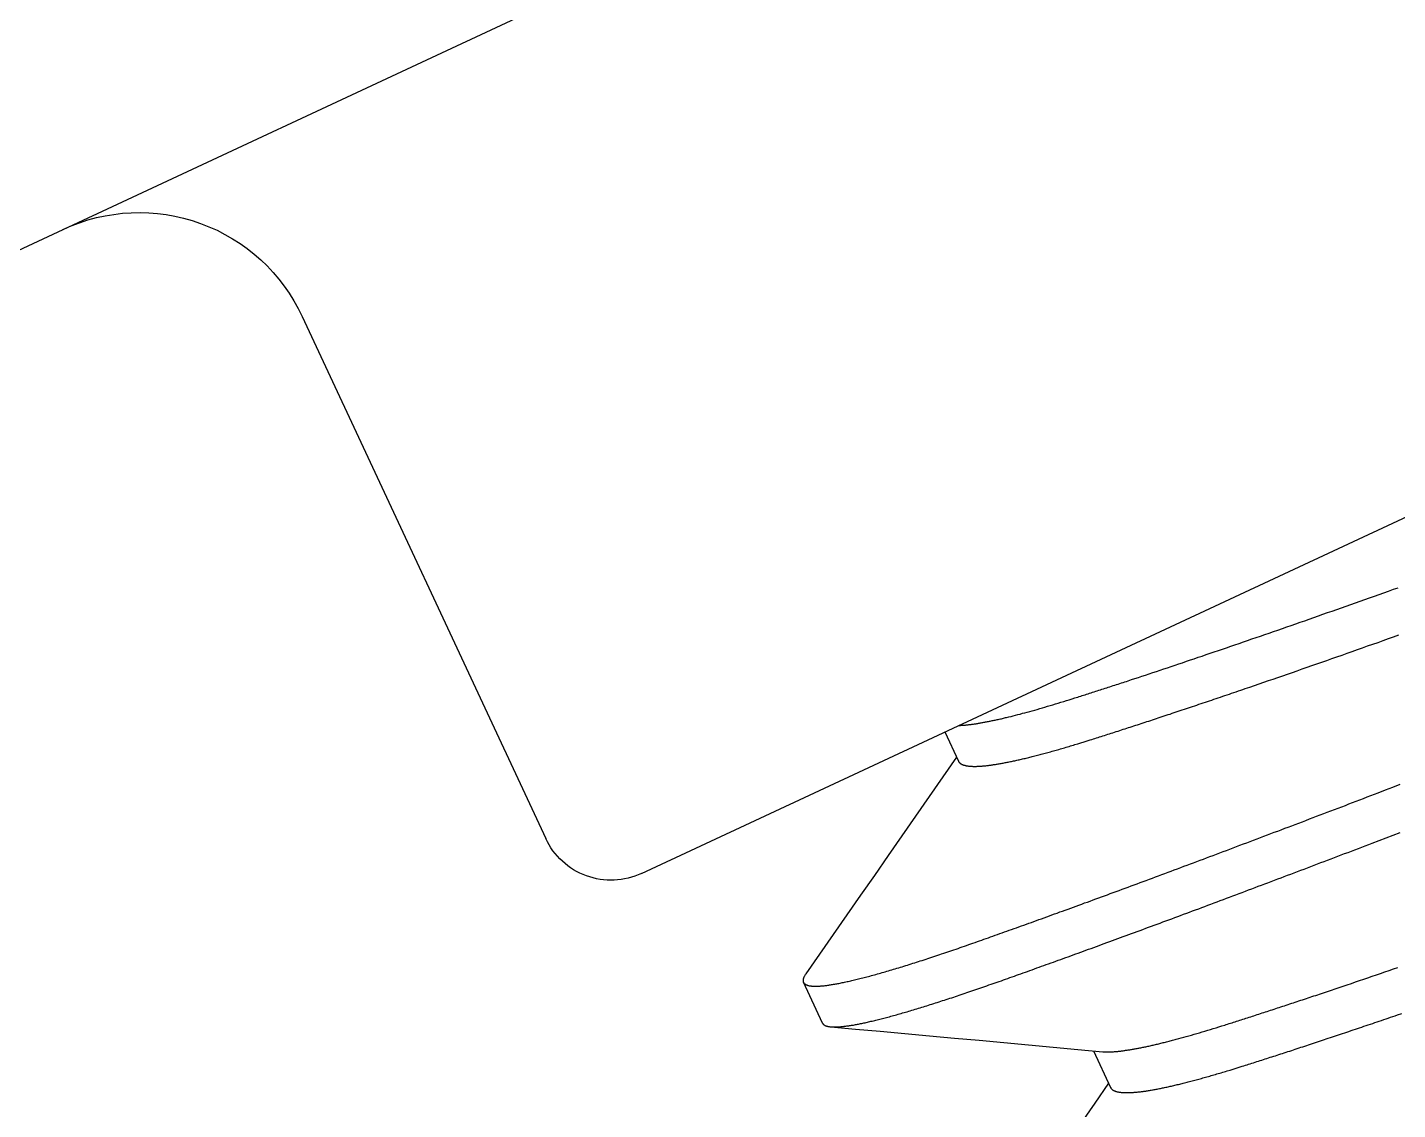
# Model space of a CAD drawing. Header units: feet. Extents: x -17 to 661, y -41 to 600.
# Drawn here: x 610.03555 to 610.0514, y 594.93701 to 594.94954 of the extents above; entities that cross this region are included whole.
import ezdxf

# ---------------------------------------------------------------- set-up
doc = ezdxf.new("R2010")
doc.units = ezdxf.units.FT
doc.header["$MEASUREMENT"] = 0
doc.layers.add('E-ARRY-POST', color=4, linetype='Continuous')

msp = doc.modelspace()

# ---------------------------------------------------------------- linework, layer by layer
at = {"layer": 'E-ARRY-POST', "color": 9}
msp.add_line((610.121604, 594.987135), (609.976595, 594.919516), dxfattribs=at)
for points in [[(610.042651, 594.939745), (610.063647, 594.949536)], [(610.038726, 594.94619), (610.041544, 594.940148)], [(610.046323, 594.941457), (610.04633, 594.941457), (610.046337, 594.941458), (610.046344, 594.941458), (610.046352, 594.941459), (610.046359, 594.941459), (610.046367, 594.94146), (610.046375, 594.94146), (610.046383, 594.941461), (610.046391, 594.941462), (610.046399, 594.941462), (610.046407, 594.941463), (610.046415, 594.941464), (610.046424, 594.941465), (610.046432, 594.941466), (610.046441, 594.941467), (610.04645, 594.941468), (610.046458, 594.941469), (610.046467, 594.94147), (610.046476, 594.941471), (610.046485, 594.941473), (610.046495, 594.941474), (610.046504, 594.941475), (610.046513, 594.941477), (610.046523, 594.941478), (610.046532, 594.94148), (610.046542, 594.941481), (610.046552, 594.941483), (610.046562, 594.941485), (610.046572, 594.941486), (610.046582, 594.941488), (610.046592, 594.94149), (610.046602, 594.941492), (610.046613, 594.941494), (610.046623, 594.941496), (610.046634, 594.941498), (610.046645, 594.9415), (610.046655, 594.941502), (610.046666, 594.941504), (610.046677, 594.941506), (610.046688, 594.941508), (610.046699, 594.941511), (610.046711, 594.941513), (610.046722, 594.941515), (610.046733, 594.941518), (610.046745, 594.94152), (610.046756, 594.941523), (610.046768, 594.941526), (610.04678, 594.941528), (610.046792, 594.941531), (610.046804, 594.941534), (610.046816, 594.941536), (610.046828, 594.941539), (610.04684, 594.941542), (610.046852, 594.941545), (610.046865, 594.941548), (610.046877, 594.941551), (610.046903, 594.941557), (610.046928, 594.941563), (610.046954, 594.94157), (610.04698, 594.941577), (610.047007, 594.941583), (610.047034, 594.94159), (610.047061, 594.941598), (610.047088, 594.941605), (610.047116, 594.941613), (610.047145, 594.94162), (610.047173, 594.941628), (610.047202, 594.941636), (610.047231, 594.941644), (610.04726, 594.941653), (610.04729, 594.941661), (610.04732, 594.94167), (610.04735, 594.941679), (610.04738, 594.941688), (610.047411, 594.941697), (610.047442, 594.941706), (610.047474, 594.941716), (610.047505, 594.941726), (610.047537, 594.941735), (610.047569, 594.941745), (610.047601, 594.941755), (610.047634, 594.941766), (610.047667, 594.941776), (610.047683, 594.941781), (610.0477, 594.941786), (610.047717, 594.941792), (610.047734, 594.941797), (610.047751, 594.941803), (610.047768, 594.941808), (610.047785, 594.941813), (610.047802, 594.941819), (610.047819, 594.941824), (610.047837, 594.94183), (610.047854, 594.941836), (610.047872, 594.941841), (610.04789, 594.941847), (610.047907, 594.941853), (610.047925, 594.941858), (610.047943, 594.941864), (610.047961, 594.94187), (610.047979, 594.941876), (610.047998, 594.941882), (610.048016, 594.941888), (610.048035, 594.941894), (610.048053, 594.9419), (610.048072, 594.941906), (610.04809, 594.941912), (610.048109, 594.941918), (610.048128, 594.941924), (610.048147, 594.94193), (610.048166, 594.941937), (610.048186, 594.941943), (610.048205, 594.941949), (610.048224, 594.941956), (610.048244, 594.941962), (610.048263, 594.941968), (610.048283, 594.941975), (610.048322, 594.941988), (610.048362, 594.942001), (610.048403, 594.942014), (610.048443, 594.942028), (610.048484, 594.942041), (610.048526, 594.942055), (610.048567, 594.942069), (610.048609, 594.942083), (610.048652, 594.942097), (610.048694, 594.942111), (610.048738, 594.942126), (610.048781, 594.94214), (610.048825, 594.942155), (610.048869, 594.94217), (610.048913, 594.942184), (610.048958, 594.9422), (610.049003, 594.942215), (610.049048, 594.94223), (610.049094, 594.942246), (610.04914, 594.942261), (610.049186, 594.942277), (610.049233, 594.942293), (610.04928, 594.942309), (610.049327, 594.942325), (610.049374, 594.942341), (610.049422, 594.942357), (610.04947, 594.942374), (610.049518, 594.94239), (610.049567, 594.942407), (610.049616, 594.942424), (610.049665, 594.942441), (610.049714, 594.942458), (610.049764, 594.942475), (610.049814, 594.942492), (610.049864, 594.942509), (610.049915, 594.942527), (610.049965, 594.942544), (610.050016, 594.942562), (610.050067, 594.94258), (610.050119, 594.942598), (610.05017, 594.942616), (610.050222, 594.942634), (610.050274, 594.942652), (610.050326, 594.94267), (610.050379, 594.942689), (610.050431, 594.942707), (610.050484, 594.942726), (610.050537, 594.942744), (610.05059, 594.942763), (610.050644, 594.942782), (610.050697, 594.942801), (610.050751, 594.942819), (610.050805, 594.942839), (610.050859, 594.942858), (610.050913, 594.942877), (610.050968, 594.942896), (610.051022, 594.942915), (610.051077, 594.942935), (610.051132, 594.942954), (610.051187, 594.942974), (610.051242, 594.942993), (610.051297, 594.943013), (610.051352, 594.943033), (610.051407, 594.943052)], [(610.046318, 594.941045), (610.04632, 594.941042), (610.046321, 594.94104), (610.046323, 594.941037), (610.046325, 594.941034), (610.046327, 594.941032), (610.046329, 594.94103), (610.046331, 594.941027), (610.046333, 594.941025), (610.046335, 594.941023), (610.046338, 594.941021), (610.046341, 594.941018), (610.046344, 594.941016), (610.046347, 594.941014), (610.04635, 594.941013), (610.046353, 594.941011), (610.046356, 594.941009), (610.04636, 594.941007), (610.046363, 594.941005), (610.046367, 594.941004), (610.046371, 594.941002), (610.046375, 594.941001), (610.046379, 594.940999), (610.046384, 594.940998), (610.046388, 594.940997), (610.046393, 594.940996), (610.046398, 594.940994), (610.046403, 594.940993), (610.046408, 594.940992), (610.046413, 594.940991), (610.046418, 594.94099), (610.046423, 594.94099), (610.046429, 594.940989), (610.046435, 594.940988), (610.04644, 594.940987), (610.046446, 594.940987), (610.046452, 594.940986), (610.046459, 594.940986), (610.046465, 594.940985), (610.046472, 594.940985), (610.046478, 594.940985), (610.046485, 594.940984), (610.046492, 594.940984), (610.046499, 594.940984), (610.046506, 594.940984), (610.046513, 594.940984), (610.046521, 594.940984), (610.046528, 594.940984), (610.046536, 594.940985), (610.046544, 594.940985), (610.046551, 594.940985), (610.04656, 594.940986), (610.046568, 594.940986), (610.046576, 594.940987), (610.046584, 594.940987), (610.046593, 594.940988), (610.046602, 594.940989), (610.04661, 594.940989), (610.046619, 594.94099), (610.046629, 594.940991), (610.046638, 594.940992), (610.046647, 594.940993), (610.046656, 594.940994), (610.046666, 594.940995), (610.046676, 594.940997), (610.046686, 594.940998), (610.046696, 594.940999), (610.046706, 594.941001), (610.046716, 594.941002), (610.046726, 594.941004), (610.046737, 594.941005), (610.046747, 594.941007), (610.046758, 594.941009), (610.046769, 594.94101), (610.046779, 594.941012), (610.04679, 594.941014), (610.046802, 594.941016), (610.046813, 594.941018), (610.046824, 594.94102), (610.046836, 594.941022), (610.046847, 594.941024), (610.046859, 594.941027), (610.046871, 594.941029), (610.046883, 594.941031), (610.046895, 594.941034), (610.046907, 594.941036), (610.04692, 594.941039), (610.046932, 594.941041), (610.046945, 594.941044), (610.046957, 594.941047), (610.04697, 594.94105), (610.046983, 594.941052), (610.046996, 594.941055), (610.047009, 594.941058), (610.047022, 594.941061), (610.047035, 594.941064), (610.047049, 594.941067), (610.047062, 594.94107), (610.047076, 594.941074), (610.04709, 594.941077), (610.047104, 594.94108), (610.047118, 594.941084), (610.047132, 594.941087), (610.047146, 594.941091), (610.04716, 594.941094), (610.047174, 594.941098), (610.047189, 594.941102), (610.047203, 594.941105), (610.047218, 594.941109), (610.047233, 594.941113), (610.047248, 594.941117), (610.047263, 594.941121), (610.047278, 594.941125), (610.047293, 594.941129), (610.047308, 594.941133), (610.047324, 594.941137), (610.047339, 594.941141), (610.047355, 594.941145), (610.04737, 594.94115), (610.047386, 594.941154), (610.047402, 594.941159), (610.047418, 594.941163), (610.047434, 594.941167), (610.04745, 594.941172), (610.047466, 594.941177), (610.047482, 594.941181), (610.047499, 594.941186), (610.047515, 594.941191), (610.047532, 594.941196), (610.047548, 594.9412), (610.047565, 594.941205), (610.047582, 594.94121), (610.047599, 594.941215), (610.047616, 594.94122), (610.047633, 594.941225), (610.04765, 594.941231), (610.047667, 594.941236), (610.047702, 594.941246), (610.047737, 594.941257), (610.047772, 594.941268), (610.047808, 594.941279), (610.047844, 594.94129), (610.047862, 594.941296), (610.04788, 594.941302), (610.047898, 594.941307), (610.047916, 594.941313), (610.047935, 594.941319), (610.047953, 594.941325), (610.047972, 594.941331), (610.047991, 594.941337), (610.04801, 594.941343), (610.048029, 594.941349), (610.048048, 594.941355), (610.048068, 594.941361), (610.048087, 594.941368), (610.048107, 594.941374), (610.048126, 594.94138), (610.048146, 594.941387), (610.048166, 594.941393), (610.048186, 594.9414), (610.048206, 594.941406), (610.048226, 594.941413), (610.048247, 594.941419), (610.048267, 594.941426), (610.048288, 594.941432), (610.048308, 594.941439), (610.048329, 594.941446), (610.04835, 594.941453), (610.048371, 594.94146), (610.048392, 594.941466), (610.048414, 594.941473), (610.048435, 594.94148), (610.048456, 594.941487), (610.048478, 594.941495), (610.0485, 594.941502), (610.048522, 594.941509), (610.048544, 594.941516), (610.048566, 594.941523), (610.048588, 594.941531), (610.04861, 594.941538), (610.048632, 594.941545), (610.048655, 594.941553), (610.048677, 594.94156), (610.0487, 594.941568), (610.048723, 594.941575), (610.048746, 594.941583), (610.048769, 594.94159), (610.048792, 594.941598), (610.048815, 594.941606), (610.048838, 594.941614), (610.048862, 594.941621), (610.048885, 594.941629), (610.048909, 594.941637), (610.048933, 594.941645), (610.048957, 594.941653), (610.048981, 594.941661), (610.049005, 594.941669), (610.049029, 594.941677), (610.049053, 594.941685), (610.049077, 594.941694), (610.049102, 594.941702), (610.049126, 594.94171), (610.049151, 594.941718), (610.049176, 594.941727), (610.049201, 594.941735), (610.049225, 594.941744), (610.049251, 594.941752), (610.049276, 594.941761), (610.049301, 594.941769), (610.049326, 594.941778), (610.049352, 594.941786), (610.049377, 594.941795), (610.049403, 594.941804), (610.049428, 594.941812), (610.049454, 594.941821), (610.04948, 594.94183), (610.049506, 594.941839), (610.049532, 594.941848), (610.049558, 594.941857), (610.049585, 594.941866), (610.049611, 594.941875), (610.049637, 594.941884), (610.04969, 594.941902), (610.049744, 594.94192), (610.049798, 594.941939), (610.049852, 594.941957), (610.049906, 594.941976), (610.049961, 594.941995), (610.050016, 594.942014), (610.050071, 594.942033), (610.050127, 594.942052), (610.050183, 594.942072), (610.050239, 594.942091), (610.050296, 594.942111), (610.050353, 594.942131), (610.05041, 594.942151), (610.050467, 594.942171), (610.050525, 594.942191), (610.050583, 594.942211), (610.050641, 594.942231), (610.050699, 594.942252), (610.050758, 594.942272), (610.050817, 594.942293), (610.050876, 594.942314), (610.050935, 594.942335), (610.050995, 594.942356), (610.051054, 594.942377), (610.051114, 594.942398), (610.051174, 594.942419), (610.051234, 594.942441), (610.051295, 594.942462), (610.051355, 594.942484), (610.051416, 594.942505)], [(610.046161, 594.941382), (610.046318, 594.941045)], [(610.046297, 594.941092), (610.046138, 594.940864), (610.04598, 594.940635), (610.045822, 594.940407), (610.045663, 594.940179), (610.045505, 594.939951), (610.045346, 594.939723), (610.045187, 594.939494), (610.045029, 594.939266), (610.04487, 594.939038), (610.044712, 594.93881), (610.044553, 594.938582)], [(610.044553, 594.938582), (610.044549, 594.938577), (610.044546, 594.938572), (610.044543, 594.938567), (610.04454, 594.938563), (610.044538, 594.938558), (610.044535, 594.938553), (610.044533, 594.938549), (610.044531, 594.938545), (610.044529, 594.93854), (610.044527, 594.938536), (610.044526, 594.938532), (610.044525, 594.938528), (610.044524, 594.938524), (610.044523, 594.93852), (610.044522, 594.938516), (610.044522, 594.938513), (610.044522, 594.938509), (610.044522, 594.938505), (610.044522, 594.938502), (610.044522, 594.938499), (610.044523, 594.938495), (610.044523, 594.938492), (610.044524, 594.938489), (610.044525, 594.938486), (610.044527, 594.938483), (610.044528, 594.938481), (610.04453, 594.938478), (610.044532, 594.938475), (610.044534, 594.938473), (610.044537, 594.93847), (610.044539, 594.938468), (610.044542, 594.938466), (610.044545, 594.938464), (610.044548, 594.938462), (610.044552, 594.93846), (610.044555, 594.938458), (610.044559, 594.938456), (610.044563, 594.938454), (610.044567, 594.938453), (610.044572, 594.938451), (610.044576, 594.93845), (610.044581, 594.938449), (610.044586, 594.938447), (610.044591, 594.938446), (610.044597, 594.938445), (610.044602, 594.938444), (610.044608, 594.938444), (610.044614, 594.938443), (610.04462, 594.938442), (610.044627, 594.938442), (610.044633, 594.938441), (610.04464, 594.938441), (610.044647, 594.93844), (610.044654, 594.93844), (610.044662, 594.93844), (610.044669, 594.93844), (610.044677, 594.93844), (610.044685, 594.938441), (610.044693, 594.938441), (610.044702, 594.938441), (610.04471, 594.938442), (610.044719, 594.938442), (610.044728, 594.938443), (610.044737, 594.938444), (610.044747, 594.938444), (610.044756, 594.938445), (610.044766, 594.938446), (610.044776, 594.938448), (610.044786, 594.938449), (610.044797, 594.93845), (610.044807, 594.938452), (610.044818, 594.938453), (610.044829, 594.938455), (610.04484, 594.938456), (610.044851, 594.938458), (610.044863, 594.93846), (610.044875, 594.938462), (610.044887, 594.938464), (610.044899, 594.938466), (610.044911, 594.938468), (610.044923, 594.938471), (610.044936, 594.938473), (610.044949, 594.938476), (610.044962, 594.938478), (610.044975, 594.938481), (610.044989, 594.938484), (610.045002, 594.938487), (610.045016, 594.938489), (610.04503, 594.938493), (610.045044, 594.938496), (610.045058, 594.938499), (610.045073, 594.938502), (610.045087, 594.938506), (610.045102, 594.938509), (610.045117, 594.938513), (610.045133, 594.938516), (610.045148, 594.93852), (610.045164, 594.938524), (610.045179, 594.938528), (610.045195, 594.938532), (610.045211, 594.938536), (610.045228, 594.93854), (610.045244, 594.938545), (610.045261, 594.938549), (610.045277, 594.938553), (610.045294, 594.938558), (610.045312, 594.938563), (610.045329, 594.938567), (610.045346, 594.938572), (610.045364, 594.938577), (610.045382, 594.938582), (610.0454, 594.938587), (610.045418, 594.938592), (610.045436, 594.938597), (610.045455, 594.938603), (610.045473, 594.938608), (610.045492, 594.938613), (610.045511, 594.938619), (610.04553, 594.938625), (610.045549, 594.93863), (610.045569, 594.938636), (610.045588, 594.938642), (610.045608, 594.938648), (610.045628, 594.938654), (610.045648, 594.93866), (610.045668, 594.938666), (610.045688, 594.938673), (610.045709, 594.938679), (610.04573, 594.938685), (610.04575, 594.938692), (610.045771, 594.938698), (610.045792, 594.938705), (610.045814, 594.938712), (610.045835, 594.938719), (610.045856, 594.938725), (610.045878, 594.938732), (610.0459, 594.938739), (610.045922, 594.938747), (610.045944, 594.938754), (610.045966, 594.938761), (610.045988, 594.938768), (610.046011, 594.938776), (610.046034, 594.938783), (610.046056, 594.938791), (610.046079, 594.938798), (610.046102, 594.938806), (610.046125, 594.938814), (610.046149, 594.938821), (610.046172, 594.938829), (610.046196, 594.938837), (610.046219, 594.938845), (610.046243, 594.938853), (610.046267, 594.938862), (610.046291, 594.93887), (610.046315, 594.938878), (610.046339, 594.938886), (610.046364, 594.938895), (610.046388, 594.938903), (610.046413, 594.938912), (610.046438, 594.938921), (610.046462, 594.938929), (610.046487, 594.938938), (610.046513, 594.938947), (610.046538, 594.938956), (610.046563, 594.938965), (610.046588, 594.938974), (610.046614, 594.938983), (610.04664, 594.938992), (610.046666, 594.939001), (610.046692, 594.93901), (610.046718, 594.93902), (610.046745, 594.939029), (610.046772, 594.939039), (610.046798, 594.939048), (610.046825, 594.939058), (610.046853, 594.939068), (610.04688, 594.939077), (610.046908, 594.939087), (610.046935, 594.939097), (610.046963, 594.939107), (610.046991, 594.939117), (610.047019, 594.939127), (610.047048, 594.939137), (610.047076, 594.939148), (610.047105, 594.939158), (610.047134, 594.939168), (610.047163, 594.939179), (610.047192, 594.939189), (610.047222, 594.9392), (610.047251, 594.939211), (610.047281, 594.939221), (610.047311, 594.939232), (610.047341, 594.939243), (610.047371, 594.939254), (610.047401, 594.939265), (610.047432, 594.939276), (610.047463, 594.939287), (610.047494, 594.939299), (610.047525, 594.93931), (610.047556, 594.939321), (610.047587, 594.939333), (610.047619, 594.939344), (610.04765, 594.939356), (610.047682, 594.939367), (610.047714, 594.939379), (610.047746, 594.939391), (610.047779, 594.939403), (610.047811, 594.939414), (610.047844, 594.939426), (610.047877, 594.939438), (610.047909, 594.93945), (610.047943, 594.939463), (610.047976, 594.939475), (610.048009, 594.939487), (610.048043, 594.939499), (610.048076, 594.939512), (610.04811, 594.939524), (610.048144, 594.939537), (610.048178, 594.939549), (610.048213, 594.939562), (610.048247, 594.939575), (610.048282, 594.939587), (610.048316, 594.9396), (610.048351, 594.939613), (610.048386, 594.939626), (610.048421, 594.939639), (610.048457, 594.939652), (610.048492, 594.939665), (610.048528, 594.939679), (610.048563, 594.939692), (610.048599, 594.939705), (610.048635, 594.939719), (610.048671, 594.939732), (610.048708, 594.939745), (610.048744, 594.939759), (610.048781, 594.939773), (610.048817, 594.939786), (610.048854, 594.9398), (610.048891, 594.939814), (610.048928, 594.939828), (610.048965, 594.939841), (610.049003, 594.939855), (610.04904, 594.939869), (610.049078, 594.939883), (610.049115, 594.939898), (610.049153, 594.939912), (610.049191, 594.939926), (610.049229, 594.93994), (610.049267, 594.939954), (610.049306, 594.939969), (610.049344, 594.939983), (610.049383, 594.939998), (610.049421, 594.940012), (610.04946, 594.940027), (610.049499, 594.940041), (610.049538, 594.940056), (610.049577, 594.940071), (610.049616, 594.940086), (610.049656, 594.9401), (610.049695, 594.940115), (610.049735, 594.94013), (610.049774, 594.940145), (610.049814, 594.94016), (610.049854, 594.940175), (610.049894, 594.94019), (610.049934, 594.940206), (610.049974, 594.940221), (610.050014, 594.940236), (610.050055, 594.940251), (610.050095, 594.940267), (610.050136, 594.940282), (610.050176, 594.940297), (610.050217, 594.940313), (610.050258, 594.940328), (610.050299, 594.940344), (610.05034, 594.940359), (610.050381, 594.940375), (610.050422, 594.940391), (610.050463, 594.940406), (610.050504, 594.940422), (610.050546, 594.940438), (610.050587, 594.940454), (610.050629, 594.940469), (610.05067, 594.940485), (610.050712, 594.940501), (610.050754, 594.940517), (610.050796, 594.940533), (610.050838, 594.940549), (610.05088, 594.940565), (610.050922, 594.940581), (610.050964, 594.940597), (610.051006, 594.940614), (610.051049, 594.94063), (610.051091, 594.940646), (610.051176, 594.940678), (610.051261, 594.940711), (610.051346, 594.940744), (610.051432, 594.940777)], [(610.044746, 594.938013), (610.044747, 594.93801), (610.044749, 594.938008), (610.044751, 594.938005), (610.044753, 594.938003), (610.044755, 594.938), (610.044757, 594.937998), (610.04476, 594.937996), (610.044762, 594.937994), (610.044765, 594.937992), (610.044768, 594.93799), (610.044771, 594.937988), (610.044775, 594.937986), (610.044778, 594.937984), (610.044782, 594.937983), (610.044786, 594.937981), (610.04479, 594.93798), (610.044794, 594.937978), (610.044799, 594.937977), (610.044804, 594.937976), (610.044808, 594.937975), (610.044813, 594.937974), (610.044819, 594.937973), (610.044824, 594.937972), (610.04483, 594.937971), (610.044835, 594.937971), (610.044841, 594.93797), (610.044848, 594.937969), (610.044854, 594.937969), (610.04486, 594.937969), (610.044867, 594.937968), (610.044874, 594.937968), (610.044881, 594.937968), (610.044888, 594.937968), (610.044896, 594.937968), (610.044903, 594.937968), (610.044911, 594.937969), (610.044919, 594.937969), (610.044927, 594.937969), (610.044935, 594.93797), (610.044944, 594.937971), (610.044952, 594.937971), (610.044961, 594.937972), (610.04497, 594.937973), (610.044979, 594.937974), (610.044989, 594.937975), (610.044998, 594.937976), (610.045008, 594.937977), (610.045018, 594.937978), (610.045028, 594.93798), (610.045038, 594.937981), (610.045049, 594.937983), (610.045059, 594.937984), (610.04507, 594.937986), (610.045081, 594.937988), (610.045092, 594.937989), (610.045103, 594.937991), (610.045115, 594.937993), (610.045127, 594.937995), (610.045138, 594.937998), (610.04515, 594.938), (610.045163, 594.938002), (610.045175, 594.938005), (610.045187, 594.938007), (610.0452, 594.93801), (610.045213, 594.938013), (610.045226, 594.938015), (610.045239, 594.938018), (610.045252, 594.938021), (610.045266, 594.938024), (610.045279, 594.938027), (610.045293, 594.93803), (610.045307, 594.938034), (610.045321, 594.938037), (610.045336, 594.93804), (610.04535, 594.938044), (610.045365, 594.938047), (610.04538, 594.938051), (610.045394, 594.938055), (610.04541, 594.938058), (610.045425, 594.938062), (610.04544, 594.938066), (610.045456, 594.93807), (610.045472, 594.938074), (610.045488, 594.938079), (610.045504, 594.938083), (610.04552, 594.938087), (610.045536, 594.938092), (610.045553, 594.938096), (610.045569, 594.938101), (610.045586, 594.938105), (610.045603, 594.93811), (610.04562, 594.938115), (610.045637, 594.93812), (610.045655, 594.938125), (610.045672, 594.93813), (610.04569, 594.938135), (610.045708, 594.93814), (610.045726, 594.938145), (610.045744, 594.938151), (610.045762, 594.938156), (610.045781, 594.938162), (610.045799, 594.938167), (610.045818, 594.938173), (610.045837, 594.938179), (610.045856, 594.938184), (610.045875, 594.93819), (610.045894, 594.938196), (610.045914, 594.938202), (610.045933, 594.938208), (610.045953, 594.938214), (610.045973, 594.938221), (610.045993, 594.938227), (610.046013, 594.938233), (610.046033, 594.93824), (610.046053, 594.938246), (610.046074, 594.938253), (610.046095, 594.938259), (610.046115, 594.938266), (610.046136, 594.938273), (610.046157, 594.938279), (610.046178, 594.938286), (610.046199, 594.938293), (610.046221, 594.9383), (610.046242, 594.938307), (610.046264, 594.938314), (610.046286, 594.938322), (610.046307, 594.938329), (610.046329, 594.938336), (610.046351, 594.938344), (610.046374, 594.938351), (610.046396, 594.938359), (610.046418, 594.938366), (610.046441, 594.938374), (610.046464, 594.938382), (610.046486, 594.938389), (610.046509, 594.938397), (610.046532, 594.938405), (610.046555, 594.938413), (610.046579, 594.938421), (610.046602, 594.938429), (610.046625, 594.938437), (610.046649, 594.938445), (610.046672, 594.938454), (610.046696, 594.938462), (610.04672, 594.93847), (610.046744, 594.938479), (610.046768, 594.938487), (610.046792, 594.938496), (610.046816, 594.938504), (610.046841, 594.938513), (610.046865, 594.938522), (610.04689, 594.938531), (610.046915, 594.938539), (610.04694, 594.938548), (610.046966, 594.938557), (610.046991, 594.938566), (610.047016, 594.938575), (610.047042, 594.938585), (610.047068, 594.938594), (610.047094, 594.938603), (610.04712, 594.938612), (610.047147, 594.938622), (610.047173, 594.938631), (610.0472, 594.938641), (610.047227, 594.938651), (610.047254, 594.93866), (610.047281, 594.93867), (610.047308, 594.93868), (610.047335, 594.93869), (610.047363, 594.9387), (610.047391, 594.93871), (610.047418, 594.93872), (610.047446, 594.93873), (610.047475, 594.93874), (610.047503, 594.93875), (610.047531, 594.93876), (610.04756, 594.938771), (610.047589, 594.938781), (610.047618, 594.938792), (610.047647, 594.938802), (610.047676, 594.938813), (610.047705, 594.938823), (610.047735, 594.938834), (610.047765, 594.938845), (610.047794, 594.938856), (610.047824, 594.938867), (610.047854, 594.938878), (610.047885, 594.938889), (610.047915, 594.9389), (610.047946, 594.938911), (610.047976, 594.938922), (610.048007, 594.938933), (610.048038, 594.938945), (610.048069, 594.938956), (610.0481, 594.938968), (610.048132, 594.938979), (610.048163, 594.938991), (610.048195, 594.939002), (610.048227, 594.939014), (610.048259, 594.939026), (610.048291, 594.939038), (610.048323, 594.939049), (610.048355, 594.939061), (610.048388, 594.939073), (610.04842, 594.939085), (610.048453, 594.939097), (610.048486, 594.93911), (610.048519, 594.939122), (610.048552, 594.939134), (610.048585, 594.939146), (610.048619, 594.939159), (610.048652, 594.939171), (610.048686, 594.939184), (610.04872, 594.939196), (610.048754, 594.939209), (610.048788, 594.939221), (610.048822, 594.939234), (610.048856, 594.939247), (610.04889, 594.939259), (610.048925, 594.939272), (610.04896, 594.939285), (610.048994, 594.939298), (610.049029, 594.939311), (610.049064, 594.939324), (610.049099, 594.939337), (610.049135, 594.93935), (610.04917, 594.939364), (610.049206, 594.939377), (610.049241, 594.93939), (610.049277, 594.939404), (610.049313, 594.939417), (610.049349, 594.93943), (610.049385, 594.939444), (610.049421, 594.939457), (610.049457, 594.939471), (610.049493, 594.939485), (610.04953, 594.939498), (610.049567, 594.939512), (610.049603, 594.939526), (610.04964, 594.93954), (610.049677, 594.939554), (610.049714, 594.939568), (610.049751, 594.939582), (610.049788, 594.939596), (610.049826, 594.93961), (610.049863, 594.939624), (610.049901, 594.939638), (610.049938, 594.939652), (610.049976, 594.939666), (610.050014, 594.939681), (610.050052, 594.939695), (610.05009, 594.939709), (610.050128, 594.939724), (610.050166, 594.939738), (610.050204, 594.939752), (610.050243, 594.939767), (610.050281, 594.939782), (610.050319, 594.939796), (610.050358, 594.939811), (610.050397, 594.939825), (610.050436, 594.93984), (610.050474, 594.939855), (610.050513, 594.93987), (610.050552, 594.939885), (610.050591, 594.939899), (610.050631, 594.939914), (610.05067, 594.939929), (610.050709, 594.939944), (610.050749, 594.939959), (610.050788, 594.939974), (610.050828, 594.939989), (610.050867, 594.940004), (610.050907, 594.940019), (610.050947, 594.940035), (610.050987, 594.94005), (610.051026, 594.940065), (610.051066, 594.94008), (610.051106, 594.940096), (610.051187, 594.940126), (610.051267, 594.940157), (610.051348, 594.940188), (610.051429, 594.940219)], [(610.047988, 594.937682), (610.047994, 594.937682), (610.047999, 594.937681), (610.048005, 594.937681), (610.048011, 594.937681), (610.048017, 594.937681), (610.048024, 594.93768), (610.04803, 594.93768), (610.048037, 594.93768), (610.048043, 594.93768), (610.04805, 594.93768), (610.048057, 594.93768), (610.048064, 594.93768), (610.048071, 594.93768), (610.048078, 594.93768), (610.048085, 594.937681), (610.048092, 594.937681), (610.0481, 594.937681), (610.048108, 594.937682), (610.048115, 594.937682), (610.048123, 594.937683), (610.048131, 594.937684), (610.048139, 594.937684), (610.048147, 594.937685), (610.048155, 594.937686), (610.048164, 594.937686), (610.048172, 594.937687), (610.048181, 594.937688), (610.04819, 594.937689), (610.048198, 594.93769), (610.048207, 594.937691), (610.048216, 594.937692), (610.048226, 594.937694), (610.048235, 594.937695), (610.048244, 594.937696), (610.048254, 594.937698), (610.048263, 594.937699), (610.048273, 594.9377), (610.048283, 594.937702), (610.048293, 594.937703), (610.048303, 594.937705), (610.048313, 594.937707), (610.048323, 594.937708), (610.048333, 594.93771), (610.048344, 594.937712), (610.048354, 594.937714), (610.048365, 594.937716), (610.048375, 594.937718), (610.048386, 594.93772), (610.048397, 594.937722), (610.048408, 594.937724), (610.048419, 594.937726), (610.04843, 594.937728), (610.048442, 594.937731), (610.048453, 594.937733), (610.048465, 594.937735), (610.048476, 594.937738), (610.048488, 594.93774), (610.0485, 594.937743), (610.048512, 594.937745), (610.048524, 594.937748), (610.048536, 594.937751), (610.048548, 594.937754), (610.04856, 594.937756), (610.048573, 594.937759), (610.048585, 594.937762), (610.048598, 594.937765), (610.04861, 594.937768), (610.048623, 594.937771), (610.048636, 594.937774), (610.048649, 594.937777), (610.048662, 594.93778), (610.048675, 594.937784), (610.048688, 594.937787), (610.048701, 594.93779), (610.048715, 594.937794), (610.048728, 594.937797), (610.048742, 594.9378), (610.048756, 594.937804), (610.048769, 594.937807), (610.048783, 594.937811), (610.048797, 594.937815), (610.048811, 594.937818), (610.048825, 594.937822), (610.048839, 594.937826), (610.048868, 594.937834), (610.048897, 594.937842), (610.048926, 594.93785), (610.048955, 594.937858), (610.048985, 594.937866), (610.049015, 594.937875), (610.049046, 594.937884), (610.049077, 594.937893), (610.049108, 594.937902), (610.049139, 594.937911), (610.049171, 594.93792), (610.049203, 594.93793), (610.049235, 594.93794), (610.049268, 594.93795), (610.0493, 594.93796), (610.049333, 594.93797), (610.049367, 594.93798), (610.0494, 594.937991), (610.049417, 594.937996), (610.049434, 594.938002), (610.049451, 594.938007), (610.049468, 594.938013), (610.049486, 594.938018), (610.049503, 594.938024), (610.049521, 594.938029), (610.049538, 594.938035), (610.049556, 594.93804), (610.049574, 594.938046), (610.049592, 594.938052), (610.04961, 594.938058), (610.049628, 594.938063), (610.049646, 594.938069), (610.049664, 594.938075), (610.049683, 594.938081), (610.049701, 594.938087), (610.04972, 594.938093), (610.049739, 594.938099), (610.049757, 594.938105), (610.049776, 594.938111), (610.049795, 594.938117), (610.049814, 594.938124), (610.049834, 594.93813), (610.049853, 594.938136), (610.049872, 594.938142), (610.049892, 594.938149), (610.049911, 594.938155), (610.049931, 594.938162), (610.049951, 594.938168), (610.049971, 594.938175), (610.049991, 594.938181), (610.050011, 594.938188), (610.050031, 594.938194), (610.050051, 594.938201), (610.050072, 594.938208), (610.050092, 594.938214), (610.050113, 594.938221), (610.050133, 594.938228), (610.050154, 594.938235), (610.050175, 594.938242), (610.050196, 594.938249), (610.050217, 594.938255), (610.050238, 594.938262), (610.050259, 594.938269), (610.05028, 594.938277), (610.050302, 594.938284), (610.050323, 594.938291), (610.050345, 594.938298), (610.050367, 594.938305), (610.050388, 594.938312), (610.05041, 594.93832), (610.050432, 594.938327), (610.050454, 594.938334), (610.050476, 594.938342), (610.050498, 594.938349), (610.050521, 594.938357), (610.050543, 594.938364), (610.050588, 594.938379), (610.050634, 594.938395), (610.050679, 594.93841), (610.050725, 594.938426), (610.050772, 594.938441), (610.050819, 594.938457), (610.050866, 594.938473), (610.050913, 594.938489), (610.050961, 594.938505), (610.051009, 594.938522), (610.051057, 594.938538), (610.051106, 594.938555), (610.051155, 594.938571), (610.051204, 594.938588), (610.051254, 594.938605), (610.051304, 594.938622), (610.051354, 594.93864), (610.051405, 594.938657)], [(610.044746, 594.938013), (610.044526, 594.938485)], [(610.048079, 594.937269), (610.048081, 594.937266), (610.048082, 594.937263), (610.048084, 594.937261), (610.048086, 594.937258), (610.048087, 594.937256), (610.048089, 594.937253), (610.048092, 594.937251), (610.048094, 594.937249), (610.048096, 594.937246), (610.048099, 594.937244), (610.048102, 594.937242), (610.048104, 594.93724), (610.048107, 594.937238), (610.048111, 594.937236), (610.048114, 594.937234), (610.048117, 594.937233), (610.048121, 594.937231), (610.048124, 594.937229), (610.048128, 594.937228), (610.048132, 594.937226), (610.048136, 594.937225), (610.04814, 594.937223), (610.048145, 594.937222), (610.048149, 594.937221), (610.048154, 594.937219), (610.048159, 594.937218), (610.048163, 594.937217), (610.048168, 594.937216), (610.048174, 594.937215), (610.048179, 594.937214), (610.048184, 594.937213), (610.04819, 594.937212), (610.048196, 594.937212), (610.048201, 594.937211), (610.048207, 594.93721), (610.048213, 594.93721), (610.04822, 594.937209), (610.048226, 594.937209), (610.048232, 594.937209), (610.048239, 594.937208), (610.048246, 594.937208), (610.048253, 594.937208), (610.04826, 594.937208), (610.048267, 594.937208), (610.048274, 594.937208), (610.048281, 594.937208), (610.048289, 594.937208), (610.048297, 594.937208), (610.048304, 594.937209), (610.048312, 594.937209), (610.04832, 594.937209), (610.048329, 594.93721), (610.048337, 594.93721), (610.048345, 594.937211), (610.048354, 594.937212), (610.048363, 594.937212), (610.048371, 594.937213), (610.04838, 594.937214), (610.048389, 594.937215), (610.048399, 594.937216), (610.048408, 594.937217), (610.048417, 594.937218), (610.048427, 594.937219), (610.048437, 594.93722), (610.048446, 594.937222), (610.048456, 594.937223), (610.048466, 594.937224), (610.048477, 594.937226), (610.048487, 594.937227), (610.048497, 594.937229), (610.048508, 594.937231), (610.048519, 594.937232), (610.048529, 594.937234), (610.04854, 594.937236), (610.048551, 594.937238), (610.048563, 594.93724), (610.048574, 594.937242), (610.048585, 594.937244), (610.048597, 594.937246), (610.048608, 594.937248), (610.04862, 594.93725), (610.048632, 594.937253), (610.048644, 594.937255), (610.048656, 594.937257), (610.048668, 594.93726), (610.048681, 594.937262), (610.048693, 594.937265), (610.048705, 594.937268), (610.048718, 594.93727), (610.048731, 594.937273), (610.048744, 594.937276), (610.048757, 594.937279), (610.04877, 594.937282), (610.048783, 594.937285), (610.048796, 594.937288), (610.04881, 594.937291), (610.048823, 594.937294), (610.048837, 594.937297), (610.048851, 594.937301), (610.048865, 594.937304), (610.048879, 594.937307), (610.048893, 594.937311), (610.048907, 594.937314), (610.048921, 594.937318), (610.048935, 594.937322), (610.04895, 594.937325), (610.048964, 594.937329), (610.048979, 594.937333), (610.048994, 594.937337), (610.049009, 594.93734), (610.049024, 594.937344), (610.049039, 594.937348), (610.049054, 594.937352), (610.049069, 594.937357), (610.049085, 594.937361), (610.0491, 594.937365), (610.049116, 594.937369), (610.049131, 594.937373), (610.049147, 594.937378), (610.049163, 594.937382), (610.049179, 594.937387), (610.049195, 594.937391), (610.049211, 594.937396), (610.049227, 594.9374), (610.049243, 594.937405), (610.04926, 594.93741), (610.049276, 594.937414), (610.049293, 594.937419), (610.049309, 594.937424), (610.049326, 594.937429), (610.049343, 594.937434), (610.04936, 594.937439), (610.049377, 594.937444), (610.049394, 594.937449), (610.049411, 594.937454), (610.049428, 594.93746), (610.049463, 594.93747), (610.049498, 594.937481), (610.049533, 594.937492), (610.049569, 594.937503), (610.049604, 594.937514), (610.049622, 594.93752), (610.049641, 594.937525), (610.049659, 594.937531), (610.049677, 594.937537), (610.049696, 594.937543), (610.049714, 594.937549), (610.049733, 594.937555), (610.049752, 594.937561), (610.049771, 594.937567), (610.04979, 594.937573), (610.049809, 594.937579), (610.049829, 594.937585), (610.049848, 594.937591), (610.049868, 594.937598), (610.049887, 594.937604), (610.049907, 594.93761), (610.049927, 594.937617), (610.049947, 594.937623), (610.049967, 594.93763), (610.049987, 594.937636), (610.050008, 594.937643), (610.050028, 594.937649), (610.050049, 594.937656), (610.050069, 594.937663), (610.05009, 594.93767), (610.050111, 594.937676), (610.050132, 594.937683), (610.050153, 594.93769), (610.050175, 594.937697), (610.050196, 594.937704), (610.050217, 594.937711), (610.050239, 594.937718), (610.050261, 594.937725), (610.050282, 594.937733), (610.050304, 594.93774), (610.050326, 594.937747), (610.050349, 594.937754), (610.050371, 594.937762), (610.050393, 594.937769), (610.050416, 594.937776), (610.050438, 594.937784), (610.050461, 594.937791), (610.050484, 594.937799), (610.050507, 594.937807), (610.05053, 594.937814), (610.050553, 594.937822), (610.050576, 594.93783), (610.050599, 594.937837), (610.050623, 594.937845), (610.050646, 594.937853), (610.05067, 594.937861), (610.050694, 594.937869), (610.050717, 594.937877), (610.050741, 594.937885), (610.050765, 594.937893), (610.05079, 594.937901), (610.050814, 594.937909), (610.050838, 594.937917), (610.050863, 594.937926), (610.050887, 594.937934), (610.050912, 594.937942), (610.050937, 594.93795), (610.050961, 594.937959), (610.050986, 594.937967), (610.051011, 594.937976), (610.051037, 594.937984), (610.051062, 594.937993), (610.051087, 594.938001), (610.051113, 594.93801), (610.051138, 594.938019), (610.051164, 594.938027), (610.051189, 594.938036), (610.051215, 594.938045), (610.051241, 594.938054), (610.051267, 594.938062), (610.051293, 594.938071), (610.051319, 594.93808), (610.051346, 594.938089), (610.051372, 594.938098), (610.051398, 594.938107), (610.051451, 594.938125)], [(610.044842, 594.93797), (610.045128, 594.937944), (610.045414, 594.937918), (610.0457, 594.937892), (610.045986, 594.937866), (610.046272, 594.93784), (610.046558, 594.937814), (610.046844, 594.937788), (610.04713, 594.937762), (610.047416, 594.937735), (610.047702, 594.937709), (610.047988, 594.937682)], [(610.047882, 594.937692), (610.048079, 594.937269)], [(610.048057, 594.937316), (610.047899, 594.937087), (610.047741, 594.936859), (610.047582, 594.936631), (610.047424, 594.936403), (610.047266, 594.936174), (610.047107, 594.935946), (610.046948, 594.935718), (610.04679, 594.93549), (610.046631, 594.935262), (610.046472, 594.935034), (610.046314, 594.934806)]]:
    msp.add_lwpolyline(points, dxfattribs=at)
at = {"layer": 'E-ARRY-POST', "color": 9, "extrusion": (0, 0, -1)}
for points in [[(-610.035958, 594.947198, 0.414214), (-610.038726, 594.94619)], [(-610.042651, 594.939745, 0.414214), (-610.041544, 594.940148)]]:
    msp.add_lwpolyline(points, format="xyb", dxfattribs=at)

doc.saveas('drawing.dxf')
